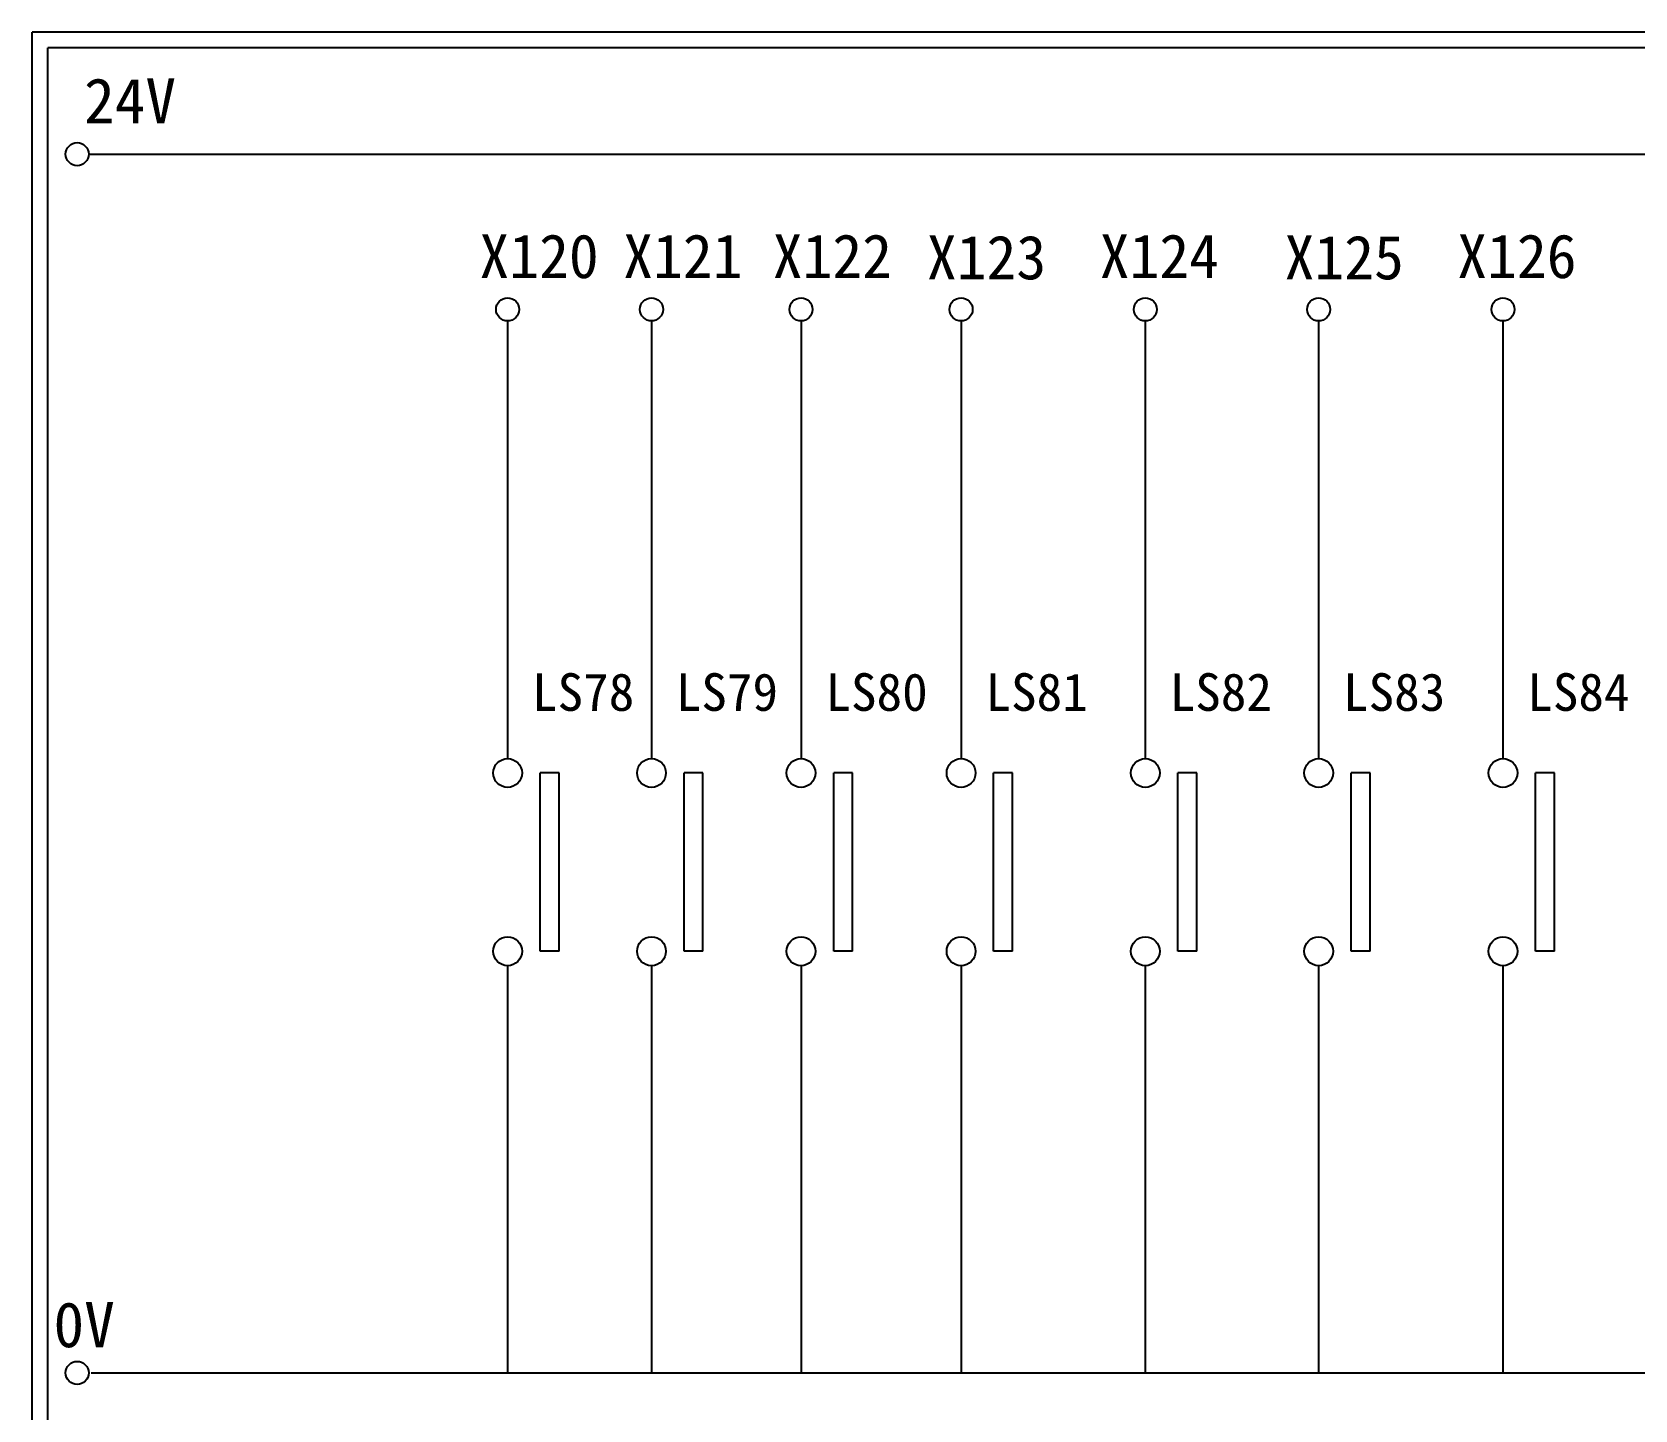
# Model space of a CAD drawing. Extents: x 275 to 562, y 265 to 469.
# Drawn here: x 274.9 to 402.9, y 358.9 to 468.9 of the extents above; entities that cross this region are included whole.
import ezdxf

# ---------------------------------------------------------------- set-up
doc = ezdxf.new("R2010")
doc.units = 0
doc.layers.get('0').update_dxf_attribs({"linetype": 'CONTINUOUS'})
doc.layers.add('圖框層', color=7, linetype='CONTINUOUS')
doc.layers.add('標尺寸層', color=3, linetype='CONTINUOUS')
doc.styles.add('STSL', font='kaiu.ttf')

msp = doc.modelspace()

# ---------------------------------------------------------------- linework, layer by layer
for p, q in [((316.98, 409.78), (315.48, 409.78)), ((328.46, 409.78), (326.96, 409.78)), ((340.41, 409.78), (338.91, 409.78)), ((353.19, 409.78), (351.68, 409.78)), ((367.9, 409.78), (366.4, 409.78)), ((381.74, 409.78), (380.24, 409.78)), ((396.46, 409.78), (394.95, 409.78)), ((316.98, 395.55), (315.48, 395.55)), ((328.46, 395.55), (326.96, 395.55)), ((340.41, 395.55), (338.91, 395.55)), ((353.19, 395.55), (351.68, 395.55)), ((367.9, 395.55), (366.4, 395.55)), ((381.74, 395.55), (380.24, 395.55)), ((396.46, 395.55), (394.95, 395.55))]:
    msp.add_line(p, q)
at = {"layer": '圖框層', "color": 7}
for p, q in [((561.9, 468.91), (274.9, 468.91)), ((274.9, 264.95), (274.9, 468.91)), ((560.65, 467.66), (276.15, 467.66)), ((276.15, 266.2), (276.15, 467.66))]:
    msp.add_line(p, q, dxfattribs=at)
at = {"layer": '標尺寸層', "color": 7}
for p, q in [((279.42, 459.17), (557.02, 459.17)), ((312.87, 445.86), (312.87, 410.93)), ((324.36, 445.86), (324.36, 410.93)), ((336.3, 445.86), (336.3, 410.93)), ((349.08, 445.86), (349.08, 410.93)), ((363.79, 445.86), (363.79, 410.93)), ((377.63, 445.86), (377.63, 410.93)), ((392.35, 445.86), (392.35, 410.93)), ((315.48, 395.55), (315.48, 409.78)), ((316.98, 395.55), (316.98, 409.78)), ((326.96, 395.55), (326.96, 409.78)), ((328.46, 395.55), (328.46, 409.78)), ((338.91, 395.55), (338.91, 409.78)), ((340.41, 395.55), (340.41, 409.78)), ((351.68, 395.55), (351.68, 409.78)), ((353.19, 395.55), (353.19, 409.78)), ((366.4, 395.55), (366.4, 409.78)), ((367.9, 395.55), (367.9, 409.78)), ((380.24, 395.55), (380.24, 409.78)), ((381.74, 395.55), (381.74, 409.78)), ((394.95, 395.55), (394.95, 409.78)), ((396.46, 395.55), (396.46, 409.78)), ((312.87, 394.41), (312.87, 361.9)), ((312.87, 394.4), (312.87, 361.9)), ((324.36, 394.41), (324.36, 361.9)), ((324.36, 394.4), (324.36, 361.9)), ((336.3, 394.41), (336.3, 361.9)), ((336.3, 394.4), (336.3, 361.9)), ((349.08, 394.41), (349.08, 361.9)), ((349.08, 394.4), (349.08, 361.9)), ((363.79, 394.41), (363.79, 361.9)), ((363.79, 394.4), (363.79, 361.9)), ((377.63, 394.41), (377.63, 361.9)), ((377.63, 394.4), (377.63, 361.9)), ((392.35, 394.41), (392.35, 361.9)), ((392.35, 394.4), (392.35, 361.9)), ((279.63, 361.9), (557.5, 361.9))]:
    msp.add_line(p, q, dxfattribs=at)
for centre, radius in [((278.5, 459.17), 0.92), ((312.87, 446.78), 0.92), ((324.36, 446.78), 0.92), ((336.3, 446.78), 0.92), ((349.08, 446.78), 0.92), ((349.08, 446.78), 0.92), ((363.79, 446.78), 0.92), ((377.63, 446.78), 0.92), ((377.63, 446.78), 0.92), ((392.35, 446.78), 0.92), ((312.87, 409.78), 1.15), ((324.36, 409.78), 1.15), ((336.3, 409.78), 1.15), ((349.08, 409.78), 1.15), ((363.79, 409.78), 1.15), ((377.63, 409.78), 1.15), ((392.35, 409.78), 1.15), ((312.87, 395.55), 1.15), ((324.36, 395.55), 1.15), ((336.3, 395.55), 1.15), ((349.08, 395.55), 1.15), ((363.79, 395.55), 1.15), ((377.63, 395.55), 1.15), ((392.35, 395.55), 1.15), ((278.5, 361.9), 0.92)]:
    msp.add_circle(centre, radius, dxfattribs=at)

# ---------------------------------------------------------------- texts
at = {"layer": '圖框層', "color": 4, "style": 'STSL'}
for s, height, p in [('24V', 3.6, (279.05, 461.63)), ('X120', 3.5, (310.62, 449.28)), ('X121', 3.5, (322.1, 449.28)), ('X122', 3.5, (334.04, 449.28)), ('X123', 3.5, (346.35, 449.18)), ('X124', 3.5, (360.15, 449.28)), ('X125', 3.5, (374.91, 449.18)), ('X126', 3.5, (388.7, 449.28)), ('LS78', 3, (314.82, 414.74)), ('LS79', 3, (326.3, 414.74)), ('LS80', 3, (338.25, 414.74)), ('LS81', 3, (351.03, 414.74)), ('LS82', 3, (365.74, 414.74)), ('LS83', 3, (379.58, 414.74)), ('LS84', 3, (394.29, 414.74)), ('0V', 3.6, (276.61, 363.95))]:
    msp.add_text(s, height=height, dxfattribs=at).set_placement(p)

doc.saveas('drawing.dxf')
